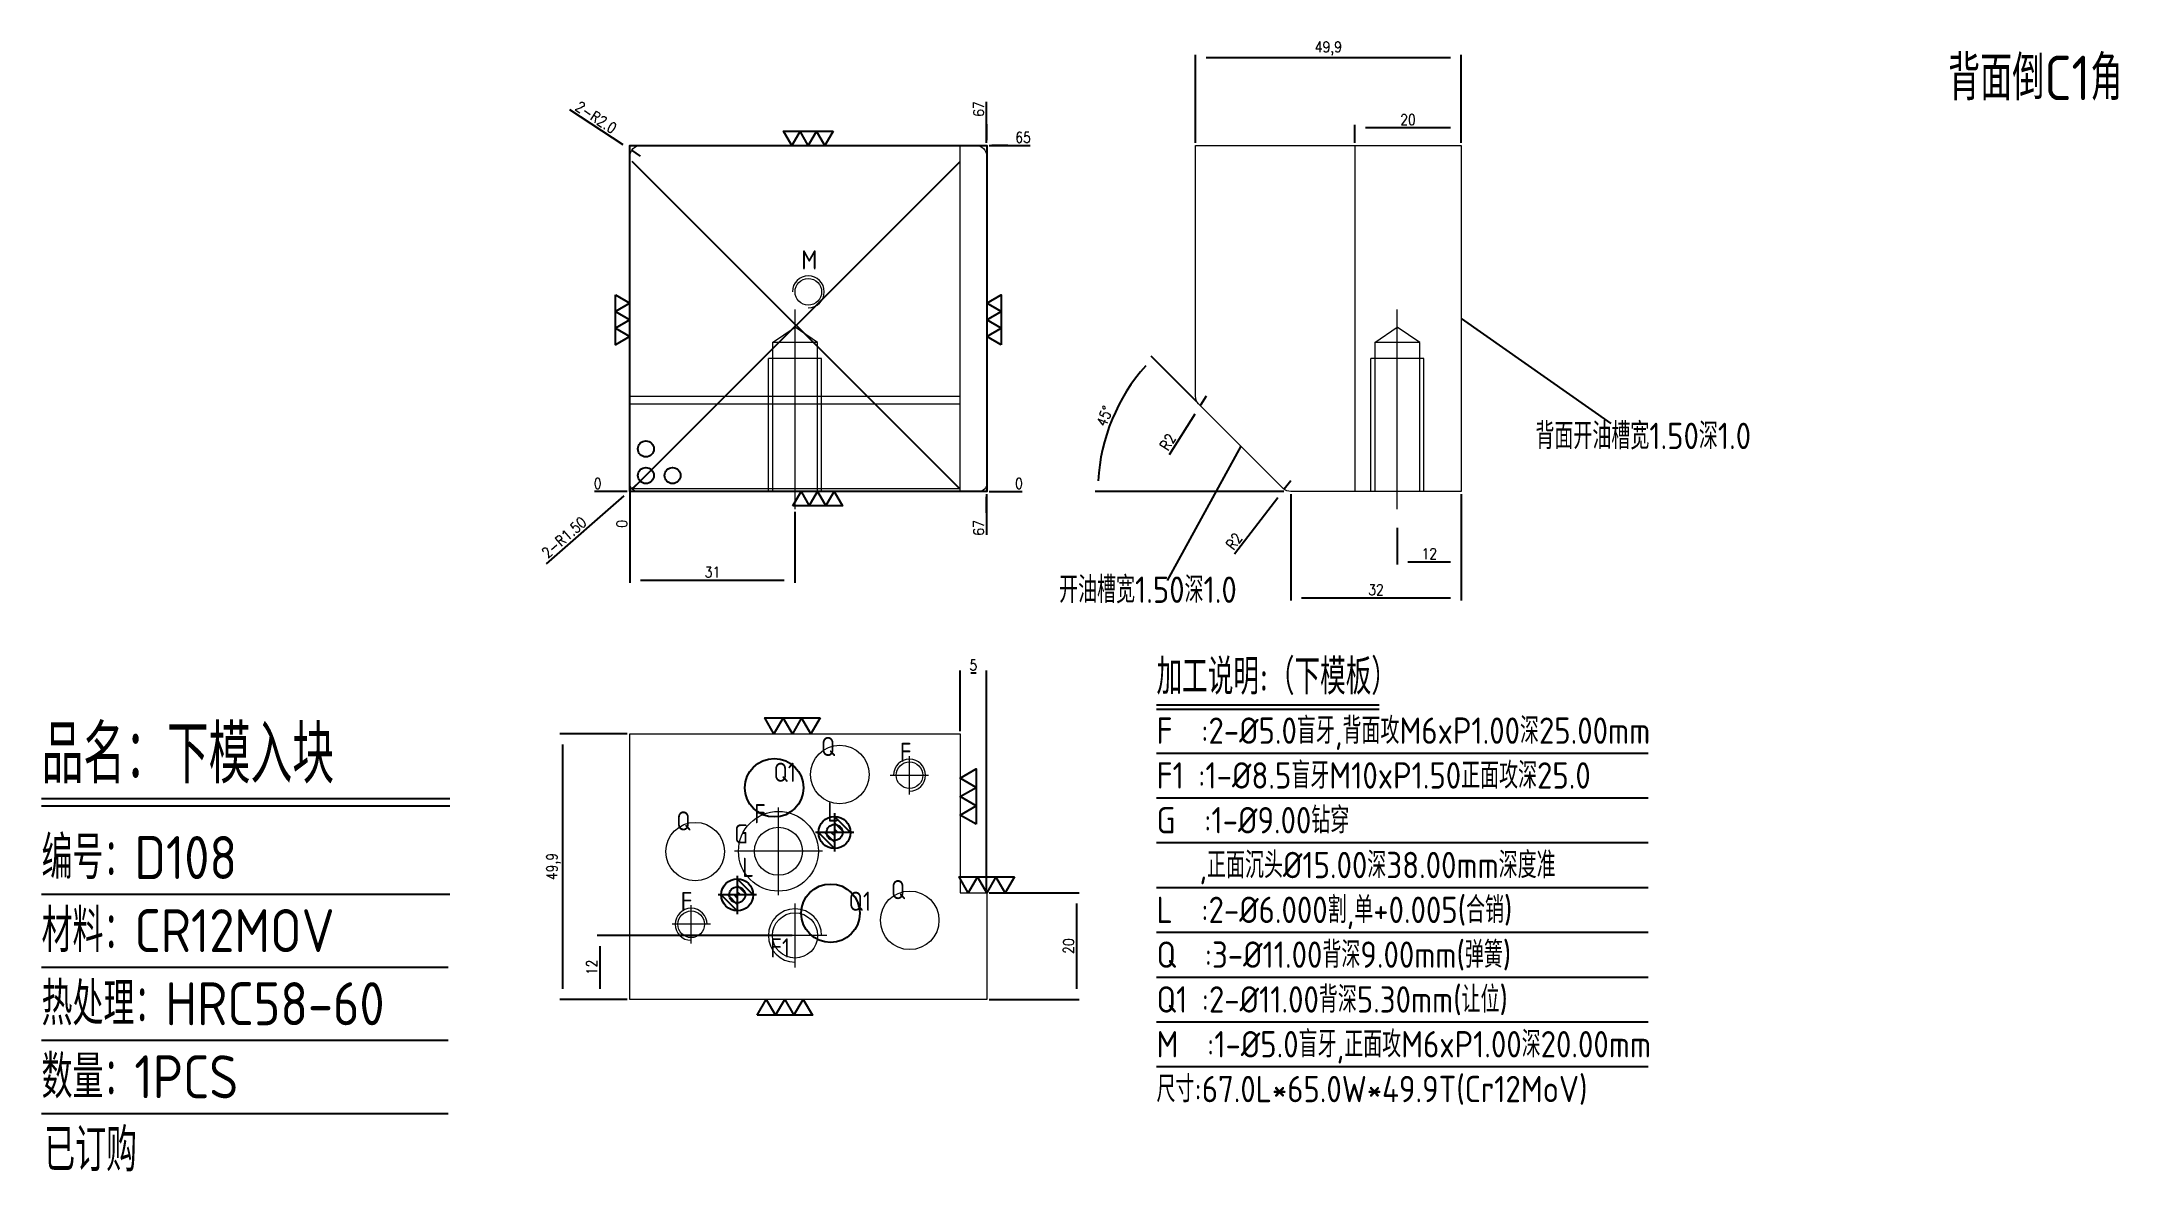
# Model space of a CAD drawing. Header units: millimetres. Extents: x 97016 to 97406, y -5202 to -4989.
import ezdxf
from ezdxf.enums import TextEntityAlignment as Align

# ---------------------------------------------------------------- set-up
doc = ezdxf.new("R2010")
doc.units = ezdxf.units.MM
for name, pattern in [('$TD_AUDIT_GENERATED_(575F8F)', [0]), ('CENTER', [0]), ('DASHED', [0]), ('HIDDEN', [0])]:
    doc.linetypes.add(name, pattern=pattern)
for name, color, linetype in [('DIE_P', 2, 'Continuous'), ('DIE_P_O', 1, '$TD_AUDIT_GENERATED_(575F8F)'), ('DIM', 4, 'Continuous'), ('PRESS', 3, 'Continuous'), ('TEXT', 4, 'Continuous')]:
    doc.layers.add(name, color=color, linetype=linetype)
doc.styles.add('gbenor', font='gbenor.shx', dxfattribs={"bigfont": 'gbcbig.shx'})
doc.styles.get("Standard").update_dxf_attribs({"font": 'txt.shx', "width": 0.85, "bigfont": 'ctxt.shx'})
doc.dimstyles.new('T-2-WX', dxfattribs={"dimtxt": 2, "dimasz": 2, "dimexe": 0.5, "dimexo": 0.5, "dimgap": 0.5, "dimtad": 1, "dimtxsty": 'Standard', "dimblk": 'OPEN30', "dimcen": 0, "dimazin": 3, "dimtfac": 1, "dimtmove": 0, "dimatfit": 3, "dimldrblk": 'OPEN30', "dimlwd": -1, "dimlwe": -1})

# ---------------------------------------------------------------- blocks, each defined once
blk = doc.blocks.new('*D7580')
at = {"layer": 'Defpoints', "color": 0}
for p in [(97126.82, -5073.84), (97193.82, -5073.84), (97198.82, -5073.84)]:
    blk.add_point(p, dxfattribs=at)
at = {"layer": 'DIM', "color": 0}
blk.add_line((97194.32, -5073.84), (97200.46, -5073.84), dxfattribs=at)
at = {"layer": 'DIM', "color": 0, "insert": (97199.89, -5072.34), "char_height": 2, "attachment_point": 5}
blk.add_mtext('0', dxfattribs=at)
blk = doc.blocks.new('_Open30')
blk = doc.blocks.new('*D7581')
at = {"layer": 'Defpoints', "color": 0}
for p in [(97193.82, -5008.84), (97198.82, -5008.84), (97126.82, -5073.84)]:
    blk.add_point(p, dxfattribs=at)
at = {"layer": 'DIM', "color": 0}
for p, q in [((97194.32, -5008.84), (97197.82, -5008.84)), ((97197.82, -5008.84), (97194.82, -5008.84)), ((97194.82, -5008.84), (97202, -5008.84))]:
    blk.add_line(p, q, dxfattribs=at)
at = {"layer": 'DIM', "color": 0, "insert": (97200.66, -5007.34), "char_height": 2, "attachment_point": 5}
blk.add_mtext('65', dxfattribs=at)
blk = doc.blocks.new('*D7582')
at = {"layer": 'Defpoints', "color": 0}
for p in [(97121.82, -5073.84), (97126.82, -5073.84), (97126.82, -5073.84)]:
    blk.add_point(p, dxfattribs=at)
at = {"layer": 'DIM', "color": 0}
blk.add_line((97126.32, -5073.84), (97120.19, -5073.84), dxfattribs=at)
at = {"layer": 'DIM', "color": 0, "insert": (97120.76, -5072.34), "char_height": 2, "attachment_point": 5}
blk.add_mtext('0', dxfattribs=at)
blk = doc.blocks.new('*D7583')
at = {"layer": 'Defpoints', "color": 0}
for p in [(97126.82, -5073.84), (97193.82, -5073.84), (97193.82, -5078.84)]:
    blk.add_point(p, dxfattribs=at)
at = {"layer": 'DIM', "color": 0}
for p, q in [((97193.82, -5074.34), (97193.82, -5077.84)), ((97193.82, -5077.84), (97193.82, -5074.84)), ((97193.82, -5074.84), (97193.82, -5082.01))]:
    blk.add_line(p, q, dxfattribs=at)
at = {"layer": 'DIM', "color": 0, "insert": (97192.32, -5080.68), "char_height": 2, "attachment_point": 5, "rotation": 90}
blk.add_mtext('67', dxfattribs=at)
blk = doc.blocks.new('*D7584')
at = {"layer": 'Defpoints', "color": 0}
for p in [(97126.82, -5073.84), (97126.82, -5073.84), (97126.82, -5078.84)]:
    blk.add_point(p, dxfattribs=at)
at = {"layer": 'DIM', "color": 0}
blk.add_line((97126.82, -5074.34), (97126.82, -5080.48), dxfattribs=at)
at = {"layer": 'DIM', "color": 0, "insert": (97125.32, -5079.91), "char_height": 2, "attachment_point": 5, "rotation": 90}
blk.add_mtext('0', dxfattribs=at)
blk = doc.blocks.new('*D7585')
at = {"layer": 'Defpoints', "color": 0}
for p in [(97193.82, -5003.84), (97193.82, -5008.84), (97126.82, -5073.84)]:
    blk.add_point(p, dxfattribs=at)
at = {"layer": 'DIM', "color": 0}
for p, q in [((97193.82, -5007.84), (97193.82, -5000.67)), ((97193.82, -5008.34), (97193.82, -5004.84)), ((97193.82, -5004.84), (97193.82, -5007.84))]:
    blk.add_line(p, q, dxfattribs=at)
at = {"layer": 'DIM', "color": 0, "insert": (97192.32, -5002.01), "char_height": 2, "attachment_point": 5, "rotation": 90}
blk.add_mtext('67', dxfattribs=at)
blk = doc.blocks.new('*D7586')
at = {"layer": 'Defpoints', "color": 0}
for p in [(97126.82, -5119.34), (97114.17, -5169.24), (97126.82, -5169.24)]:
    blk.add_point(p, dxfattribs=at)
at = {"layer": 'DIM', "color": 0}
for p, q in [((97126.32, -5119.34), (97113.67, -5119.34)), ((97114.17, -5121.34), (97114.17, -5167.24)), ((97126.32, -5169.24), (97113.67, -5169.24))]:
    blk.add_line(p, q, dxfattribs=at)
at = {"layer": 'DIM', "color": 0, "insert": (97112.48, -5144.29), "char_height": 2, "attachment_point": 5, "rotation": 90}
blk.add_mtext('49,9', dxfattribs=at)
blk = doc.blocks.new('*D7587')
at = {"layer": 'Defpoints', "color": 0}
for p in [(97193.82, -5149.24), (97193.82, -5169.24), (97210.71, -5169.24)]:
    blk.add_point(p, dxfattribs=at)
at = {"layer": 'DIM', "color": 0}
for p, q in [((97194.32, -5149.24), (97211.21, -5149.24)), ((97210.71, -5151.24), (97210.71, -5167.24)), ((97194.32, -5169.24), (97211.21, -5169.24))]:
    blk.add_line(p, q, dxfattribs=at)
at = {"layer": 'DIM', "color": 0, "insert": (97209.21, -5159.24), "char_height": 2, "attachment_point": 5, "rotation": 90}
blk.add_mtext('20', dxfattribs=at)
blk = doc.blocks.new('*D7588')
at = {"layer": 'Defpoints', "color": 0}
for p in [(97188.82, -5107.95), (97188.82, -5119.34), (97193.82, -5149.24)]:
    blk.add_point(p, dxfattribs=at)
at = {"layer": 'DIM', "color": 0}
for p, q in [((97188.82, -5118.84), (97188.82, -5107.45)), ((97191.82, -5107.95), (97190.82, -5107.95)), ((97193.82, -5148.74), (97193.82, -5107.45))]:
    blk.add_line(p, q, dxfattribs=at)
at = {"layer": 'DIM', "color": 0, "insert": (97191.32, -5106.45), "char_height": 2, "attachment_point": 5}
blk.add_mtext('5', dxfattribs=at)
blk = doc.blocks.new('*D7589')
at = {"layer": 'Defpoints', "color": 0}
for p in [(97157.82, -5157.24), (97121.17, -5169.24), (97126.82, -5169.24)]:
    blk.add_point(p, dxfattribs=at)
at = {"layer": 'DIM', "color": 0}
for p, q in [((97157.32, -5157.24), (97120.67, -5157.24)), ((97121.17, -5159.24), (97121.17, -5167.24)), ((97126.32, -5169.24), (97120.67, -5169.24))]:
    blk.add_line(p, q, dxfattribs=at)
at = {"layer": 'DIM', "color": 0, "insert": (97119.67, -5163.24), "char_height": 2, "attachment_point": 5, "rotation": 90}
blk.add_mtext('12', dxfattribs=at)
blk = doc.blocks.new('*D7590')
at = {"layer": 'Defpoints', "color": 0}
for p in [(97126.82, -5072.34), (97157.82, -5077.18), (97157.82, -5090.48)]:
    blk.add_point(p, dxfattribs=at)
at = {"layer": 'DIM', "color": 0}
for p, q in [((97126.82, -5072.84), (97126.82, -5090.98)), ((97157.82, -5077.68), (97157.82, -5090.98)), ((97128.82, -5090.48), (97155.82, -5090.48))]:
    blk.add_line(p, q, dxfattribs=at)
at = {"layer": 'DIM', "color": 0, "insert": (97142.32, -5088.98), "char_height": 2, "attachment_point": 5}
blk.add_mtext('31', dxfattribs=at)
blk = doc.blocks.new('*D7591')
at = {"layer": 'Defpoints', "color": 0}
for p in [(97282.95, -5076.84), (97270.95, -5080.18), (97282.95, -5087.03)]:
    blk.add_point(p, dxfattribs=at)
at = {"layer": 'DIM', "color": 0}
for p, q in [((97282.95, -5077.34), (97282.95, -5087.53)), ((97270.95, -5080.68), (97270.95, -5087.53)), ((97272.95, -5087.03), (97280.95, -5087.03))]:
    blk.add_line(p, q, dxfattribs=at)
at = {"layer": 'DIM', "color": 0, "insert": (97276.95, -5085.53), "char_height": 2, "attachment_point": 5}
blk.add_mtext('12', dxfattribs=at)
blk = doc.blocks.new('*D7592')
at = {"layer": 'Defpoints', "color": 0}
for p in [(97250.95, -5073.84), (97282.95, -5073.84), (97282.95, -5093.79)]:
    blk.add_point(p, dxfattribs=at)
at = {"layer": 'DIM', "color": 0}
for p, q in [((97250.95, -5074.34), (97250.95, -5094.29)), ((97282.95, -5074.34), (97282.95, -5094.29)), ((97252.95, -5093.79), (97280.95, -5093.79))]:
    blk.add_line(p, q, dxfattribs=at)
at = {"layer": 'DIM', "color": 0, "insert": (97266.95, -5092.29), "char_height": 2, "attachment_point": 5}
blk.add_mtext('32', dxfattribs=at)
blk = doc.blocks.new('*D7593')
at = {"layer": 'Defpoints', "color": 0}
for p in [(97219.45, -5056.13), (97233.64, -5057.36), (97249.54, -5073.26), (97250.95, -5073.84), (97282.95, -5073.84)]:
    blk.add_point(p, dxfattribs=at)
at = {"layer": 'DIM', "color": 0}
for p, q in [((97233.28, -5057), (97224.72, -5048.44)), ((97249.62, -5073.84), (97214.2, -5073.84))]:
    blk.add_line(p, q, dxfattribs=at)
blk.add_arc((97250.12, -5073.84), 35.42, 138.2358, 176.7642, dxfattribs=at)
at = {"layer": 'DIM', "color": 0, "insert": (97215.97, -5059.7), "char_height": 2, "attachment_point": 5, "rotation": 67.5}
blk.add_mtext('45%%d', dxfattribs=at)
blk = doc.blocks.new('*D7594')
at = {"layer": 'Defpoints', "color": 0}
for p in [(97233.98, -5057.63), (97235.05, -5055.94)]:
    blk.add_point(p, dxfattribs=at)
at = {"layer": 'DIM', "color": 0}
for p, q in [((97232.92, -5059.33), (97228.11, -5066.93)), ((97235.05, -5055.94), (97233.98, -5057.63))]:
    blk.add_line(p, q, dxfattribs=at)
at = {"layer": 'DIM', "color": 0, "insert": (97227.85, -5064.54), "char_height": 2, "attachment_point": 5, "rotation": 57.735}
blk.add_mtext('R2', dxfattribs=at)
blk = doc.blocks.new('*D7595')
at = {"layer": 'Defpoints', "color": 0}
for p in [(97249.73, -5073.43), (97250.95, -5071.84)]:
    blk.add_point(p, dxfattribs=at)
at = {"layer": 'DIM', "color": 0}
for p, q in [((97248.51, -5075.01), (97240.35, -5085.59)), ((97250.95, -5071.84), (97249.73, -5073.43))]:
    blk.add_line(p, q, dxfattribs=at)
at = {"layer": 'DIM', "color": 0, "insert": (97240.31, -5083.19), "char_height": 2, "attachment_point": 5, "rotation": 52.3698}
blk.add_mtext('R2', dxfattribs=at)
blk = doc.blocks.new('*D7596')
at = {"layer": 'Defpoints', "color": 0}
for p in [(97282.95, -5005.5), (97262.95, -5008.84), (97282.95, -5008.84)]:
    blk.add_point(p, dxfattribs=at)
at = {"layer": 'DIM', "color": 0}
for p, q in [((97262.95, -5008.34), (97262.95, -5005)), ((97264.95, -5005.5), (97280.95, -5005.5)), ((97282.95, -5008.34), (97282.95, -5005))]:
    blk.add_line(p, q, dxfattribs=at)
at = {"layer": 'DIM', "color": 0, "insert": (97272.95, -5004), "char_height": 2, "attachment_point": 5}
blk.add_mtext('20', dxfattribs=at)
blk = doc.blocks.new('*D7597')
at = {"layer": 'Defpoints', "color": 0}
for p in [(97127.15, -5009.75), (97128.82, -5010.84)]:
    blk.add_point(p, dxfattribs=at)
at = {"layer": 'DIM', "color": 0}
for p, q in [((97115.46, -5002.07), (97125.48, -5008.65)), ((97128.82, -5010.84), (97127.15, -5009.75))]:
    blk.add_line(p, q, dxfattribs=at)
at = {"layer": 'DIM', "color": 0, "insert": (97120.46, -5003.56), "char_height": 2, "attachment_point": 5, "rotation": 326.7327}
blk.add_mtext('2-R2.0', dxfattribs=at)
blk = doc.blocks.new('*D7598')
at = {"layer": 'Defpoints', "color": 0}
for p in [(97127.2, -5073.33), (97128.32, -5072.34)]:
    blk.add_point(p, dxfattribs=at)
at = {"layer": 'DIM', "color": 0}
for p, q in [((97125.69, -5074.65), (97111.07, -5087.42)), ((97128.32, -5072.34), (97127.2, -5073.33))]:
    blk.add_line(p, q, dxfattribs=at)
at = {"layer": 'DIM', "color": 0, "insert": (97114.45, -5082.47), "char_height": 2, "attachment_point": 5, "rotation": 41.143}
blk.add_mtext('2-R1.50', dxfattribs=at)
blk = doc.blocks.new('*D7599')
at = {"layer": 'Defpoints', "color": 0}
for p in [(97282.95, -4992.33), (97233.05, -5008.84), (97282.95, -5008.84)]:
    blk.add_point(p, dxfattribs=at)
at = {"layer": 'DIM', "color": 0}
for p, q in [((97233.05, -5008.34), (97233.05, -4991.83)), ((97235.05, -4992.33), (97280.95, -4992.33)), ((97282.95, -5008.34), (97282.95, -4991.83))]:
    blk.add_line(p, q, dxfattribs=at)
at = {"layer": 'DIM', "color": 0, "insert": (97258, -4990.64), "char_height": 2, "attachment_point": 5}
blk.add_mtext('49,9', dxfattribs=at)
blk = doc.blocks.new('HENXIAO0')
at = {"color": 230}
for p, q in [((-0.6, 0), (0.6, 0)), ((-0.5, -0.003), (0, 0.497)), ((-0.3, 0), (0, 0.3)), ((-0.1, 0), (0, 0.1)), ((0, 0.6), (0, -0.6)), ((0.5, 0.003), (0, -0.497)), ((0.1, 0), (0, -0.1)), ((0.3, 0), (0, -0.3))]:
    blk.add_line(p, q, dxfattribs=at)
for start, end in [(90, 180), (270, 0)]:
    blk.add_arc((0, 0), 0.5, start, end, dxfattribs=at)

msp = doc.modelspace()

# ---------------------------------------------------------------- linework, layer by layer
at = {"layer": 'DIE_P', "linetype": 'HIDDEN'}
for p, q in [((97127.264, -5073.404), (97188.825, -5011.843)), ((97188.825, -5073.404), (97127.264, -5011.843))]:
    msp.add_line(p, q, dxfattribs=at)
at = {"layer": 'DIE_P', "lineweight": 15}
for p, q in [((97188.825, -5073.843), (97188.825, -5008.843)), ((97262.951, -5008.843), (97262.951, -5073.843))]:
    msp.add_line(p, q, dxfattribs=at)
at = {"layer": 'DIE_P', "color": 4, "linetype": 'CENTER', "lineweight": 15}
for p, q in [((97157.825, -5077.176), (97157.825, -5039.643)), ((97270.951, -5077.178), (97270.951, -5039.645)), ((97154.712, -5149.672), (97154.712, -5133.172)), ((97162.962, -5141.422), (97146.462, -5141.422)), ((97157.825, -5163.24), (97157.825, -5151.24)), ((97163.825, -5157.24), (97151.825, -5157.24))]:
    msp.add_line(p, q, dxfattribs=at)
at = {"layer": 'DIE_P', "color": 4, "linetype": 'Continuous', "lineweight": 15}
for p, q in [((97153.575, -5045.843), (97157.825, -5042.976)), ((97266.701, -5045.845), (97270.951, -5042.978))]:
    msp.add_line(p, q, dxfattribs=at)
at = {"layer": 'DIE_P', "color": 4, "linetype": 'DASHED', "lineweight": 15}
for p, q in [((97162.075, -5045.843), (97157.825, -5042.976)), ((97275.201, -5045.845), (97270.951, -5042.978)), ((97153.575, -5045.843), (97153.575, -5073.843)), ((97162.075, -5045.843), (97153.575, -5045.843)), ((97162.075, -5073.843), (97162.075, -5045.843)), ((97266.701, -5045.845), (97266.701, -5073.845)), ((97275.201, -5045.845), (97266.701, -5045.845)), ((97275.201, -5073.845), (97275.201, -5045.845)), ((97152.825, -5073.843), (97152.825, -5048.843)), ((97162.825, -5048.843), (97152.825, -5048.843)), ((97162.825, -5073.843), (97162.825, -5048.843)), ((97275.951, -5048.845), (97265.951, -5048.845)), ((97265.951, -5073.845), (97265.951, -5048.845)), ((97275.951, -5073.845), (97275.951, -5048.845))]:
    msp.add_line(p, q, dxfattribs=at)
at = {"layer": 'DIE_P', "linetype": 'Continuous', "lineweight": 15}
for p, q in [((97126.825, -5055.943, 0), (97188.825, -5055.943, 0)), ((97126.825, -5057.358, 0), (97188.825, -5057.358, 0)), ((97127.136, -5073.257, 0), (97188.825, -5073.257, 0))]:
    msp.add_line(p, q, dxfattribs=at)
at = {"layer": 'DIE_P', "color": 4, "linetype": 'HIDDEN', "lineweight": 15}
for p, q in [((97179.325, -5130.74), (97179.325, -5123.54)), ((97175.725, -5127.14), (97182.925, -5127.14)), ((97138.325, -5158.74), (97138.325, -5151.54)), ((97141.925, -5155.14), (97134.725, -5155.14))]:
    msp.add_line(p, q, dxfattribs=at)
at = {"layer": 'DIE_P', "linetype": 'Continuous', "lineweight": 15}
msp.add_lwpolyline([(97126.825, -5072.343), (97126.825, -5010.843, -0.4142136), (97128.825, -5008.843), (97191.825, -5008.843, -0.4142136), (97193.825, -5010.843), (97193.825, -5072.343, -0.4142136), (97192.325, -5073.843), (97128.325, -5073.843, -0.4142136)], format="xyb", close=True, dxfattribs=at)
at = {"layer": 'DIE_P', "color": 2, "linetype": 'Continuous', "lineweight": 15}
msp.add_lwpolyline([(97233.051, -5008.843), (97282.951, -5008.843), (97282.951, -5073.843), (97250.95, -5073.843, -0.1989124), (97249.536, -5073.257), (97233.636, -5057.358, -0.1989124), (97233.051, -5055.943)], format="xyb", close=True, dxfattribs=at)
msp.add_lwpolyline([(97193.825, -5149.24), (97193.825, -5169.24), (97126.825, -5169.24), (97126.825, -5119.34), (97188.825, -5119.34), (97188.825, -5149.24)], close=True, dxfattribs=at)
at = {"layer": 'DIE_P', "linetype": 'Continuous', "lineweight": 15}
for centre, radius in [((97160.325, -5036.343), 2.5), ((97157.825, -5157.24), 4.25)]:
    msp.add_circle(centre, radius, dxfattribs=at)
at = {"layer": 'DIE_P', "color": 52, "linetype": 'DASHED', "lineweight": 15}
for centre in [(97166.229, -5127.01), (97139.064, -5141.49), (97179.366, -5154.395)]:
    msp.add_circle(centre, 5.5, dxfattribs=at)
at = {"layer": 'DIE_P', "color": 2, "linetype": 'HIDDEN'}
for centre in [(97153.932, -5129.484), (97164.512, -5153.072)]:
    msp.add_circle(centre, 5.5, dxfattribs=at)
at = {"layer": 'DIE_P', "color": 4, "linetype": 'HIDDEN', "lineweight": 15}
for centre in [(97179.325, -5127.14), (97138.325, -5155.14)]:
    msp.add_circle(centre, 2.5, dxfattribs=at)
at = {"layer": 'DIE_P', "color": 2, "linetype": 'Continuous', "lineweight": 15}
for radius in [7.5, 4.5]:
    msp.add_circle((97154.712, -5141.422), radius, dxfattribs=at)
at = {"layer": 'DIE_P', "color": 1}
for centre in [(97165.245, -5137.891), (97146.98, -5149.612)]:
    msp.add_circle(centre, 3, dxfattribs=at)
at = {"layer": 'DIE_P', "linetype": 'Continuous', "lineweight": 15}
for centre, radius, start, end in [((97160.325, -5036.343), 3, 270, 180), ((97157.825, -5157.24), 5, 0, 270)]:
    msp.add_arc(centre, radius, start, end, dxfattribs=at)
at = {"layer": 'DIE_P', "color": 4, "linetype": 'HIDDEN', "lineweight": 15}
for centre, start, end in [((97179.325, -5127.14), 270, 180), ((97138.325, -5155.14), 0, 270)]:
    msp.add_arc(centre, 3, start, end, dxfattribs=at)
at = {"layer": 'DIE_P_O', "color": 3}
for centre in [(97165.245, -5137.891), (97146.98, -5149.612)]:
    msp.add_circle(centre, 1.5, dxfattribs=at)
at = {"layer": 'DIM', "color": 4, "linetype": 'Continuous', "lineweight": 25}
for p, q in [((97016.307, -5131.497), (97092.994, -5131.497)), ((97016.307, -5132.91), (97092.994, -5132.91)), ((97016.307, -5149.466), (97092.994, -5149.466)), ((97016.307, -5163.196), (97092.661, -5163.196)), ((97016.307, -5176.925), (97092.661, -5176.925)), ((97016.307, -5190.655), (97092.661, -5190.655))]:
    msp.add_line(p, q, dxfattribs=at)
at = {"layer": 'PRESS', "color": 4}
for points in [[(97165.002, -5006.143), (97163.443, -5008.843), (97161.884, -5006.143), (97160.325, -5008.843), (97158.766, -5006.143), (97157.207, -5008.843), (97155.648, -5006.143), (97165.002, -5006.143)], [(97124.125, -5036.916), (97126.825, -5038.475), (97124.125, -5040.034), (97126.825, -5041.593), (97124.125, -5043.152), (97126.825, -5044.711), (97124.125, -5046.269), (97124.125, -5036.916)], [(97196.525, -5046.269), (97193.825, -5044.711), (97196.525, -5043.152), (97193.825, -5041.593), (97196.525, -5040.034), (97193.825, -5038.475), (97196.525, -5036.916), (97196.525, -5046.269)], [(97157.398, -5076.543), (97158.957, -5073.843), (97160.516, -5076.543), (97162.075, -5073.843), (97163.634, -5076.543), (97165.193, -5073.843), (97166.752, -5076.543), (97157.398, -5076.543)]]:
    msp.add_lwpolyline(points, close=True, dxfattribs=at)
at = {"layer": 'PRESS', "color": 8, "linetype": 'HIDDEN'}
msp.add_lwpolyline([(97126.825, -5073.843), (97126.825, -5008.843), (97193.825, -5008.843), (97193.825, -5073.843)], close=True, dxfattribs=at)
at = {"layer": 'TEXT'}
for p, q in [((97282.951, -5041.343), (97311.085, -5061.092)), ((97241.586, -5065.307), (97227.727, -5090.564))]:
    msp.add_line(p, q, dxfattribs=at)
at = {"layer": 'TEXT', "color": 3}
for p, q in [((97225.722, -5113.889), (97267.54, -5113.889)), ((97225.722, -5114.756), (97267.54, -5114.756)), ((97225.722, -5122.973), (97318.084, -5122.973)), ((97225.722, -5131.388), (97318.084, -5131.388)), ((97225.722, -5139.803), (97318.084, -5139.803)), ((97225.722, -5148.218), (97318.084, -5148.218)), ((97225.722, -5156.633), (97318.084, -5156.633)), ((97225.722, -5165.048), (97318.084, -5165.048)), ((97225.722, -5173.463), (97318.084, -5173.463)), ((97225.722, -5181.878), (97318.084, -5181.878))]:
    msp.add_line(p, q, dxfattribs=at)
at = {"layer": 'TEXT', "color": 4}
for points in [[(97162.521, -5116.34), (97160.789, -5119.34), (97159.057, -5116.34), (97157.325, -5119.34), (97155.593, -5116.34), (97153.861, -5119.34), (97152.129, -5116.34), (97162.521, -5116.34)], [(97191.825, -5136.351), (97188.825, -5134.619), (97191.825, -5132.887), (97188.825, -5131.155), (97191.825, -5129.423), (97188.825, -5127.691), (97191.825, -5125.959), (97191.825, -5136.351)], [(97199.034, -5146.24), (97197.302, -5149.24), (97195.57, -5146.24), (97193.838, -5149.24), (97192.106, -5146.24), (97190.374, -5149.24), (97188.642, -5146.24), (97199.034, -5146.24)], [(97150.7, -5172.24), (97152.432, -5169.24), (97154.164, -5172.24), (97155.896, -5169.24), (97157.628, -5172.24), (97159.36, -5169.24), (97161.092, -5172.24), (97150.7, -5172.24)]]:
    msp.add_lwpolyline(points, close=True, dxfattribs=at)
for centre in [(97129.825, -5065.843), (97129.825, -5070.843), (97134.825, -5070.843)]:
    msp.add_circle(centre, 1.5, dxfattribs=at)

# ---------------------------------------------------------------- block references
at = {"layer": 'DIE_P', "color": 1, "xscale": -6, "yscale": 6, "zscale": 6}
for p in [(97165.245, -5137.891), (97146.98, -5149.612)]:
    msp.add_blockref('HENXIAO0', p, dxfattribs=at)

# ---------------------------------------------------------------- texts
at = {"layer": 'DIM', "color": 3, "linetype": 'Continuous', "lineweight": 25, "style": 'gbenor'}
for s, height, p in [('品名：下模入块', 10.9028, (97016.307, -5128.67)), ('编号：D108', 8.0761, (97016.307, -5146.64)), ('材料：CR12MOV', 8.0761, (97016.307, -5160.369)), ('热处理：HRC58-60', 8.07613, (97016.307, -5174.099)), ('数量：1PCS', 8.0761, (97016.307, -5187.828)), ('已订购', 8.0761, (97016.799, -5201.558))]:
    msp.add_text(s, height=height, dxfattribs=at).set_placement(p)
at = {"layer": 'TEXT', "color": 4, "lineweight": 18, "style": 'gbenor'}
msp.add_text('背面倒C1角', height=8.3562, dxfattribs=at).set_placement((97374.41, -5000.341))
at = {"layer": 'TEXT', "color": 4, "style": 'gbenor'}
for s, p in [('M', (97160.514, -5030.334)), ('Q', (97164.039, -5121.742)), ('F', (97178.62, -5122.856)), ('Q1', (97155.902, -5126.585)), ('F', (97151.25, -5134.382)), ('L', (97164.964, -5134.032)), ('Q', (97136.874, -5135.722)), ('G', (97147.698, -5138.17)), ('L', (97148.995, -5144.428)), ('F', (97137.461, -5150.876)), ('Q1', (97170.006, -5150.812)), ('Q', (97177.177, -5148.627)), ('F1', (97155.045, -5159.577))]:
    msp.add_text(s, height=3.6, dxfattribs=at).set_placement(p, align=Align.MIDDLE_CENTER)
for s, height, p in [('背面开油槽宽1.50深1.0', 4.95, (97296.899, -5065.878)), ('开油槽宽1.50深1.0', 4.95, (97207.43, -5094.765)), ('加工说明:（下模板）', 6.6825, (97225.722, -5111.984)), ('F  :2-%%C5.0盲牙,背面攻M6xP1.00深25.00mm', 4.95, (97225.722, -5121.24)), ('F1 :1-%%C8.5盲牙M10xP1.50正面攻深25.0', 4.95, (97225.722, -5129.655)), ('G  :1-%%c9.00钻穿', 4.95, (97225.722, -5138.07)), ('Q  :3-%%c11.00背深9.00mm(弹簧)', 4.95, (97225.722, -5163.315)), ('Q1 :2-%%c11.00背深5.30mm(让位)', 4.95, (97225.722, -5171.73)), ('M  :1-%%C5.0盲牙,正面攻M6xP1.00深20.00mm', 4.95, (97225.722, -5180.145)), ('尺寸:67.0L*65.0W*49.9T(Cr12MoV)', 4.95, (97225.722, -5188.56))]:
    msp.add_text(s, height=height, dxfattribs=at).set_placement(p)
at = {"layer": 'TEXT', "color": 2, "style": 'gbenor'}
msp.add_text('   ,正面沉头%%C15.00深38.00mm深度准', height=4.95, dxfattribs=at).set_placement((97225.722, -5146.485))
at = {"layer": 'TEXT', "color": 1, "style": 'gbenor'}
msp.add_text('L  :2-%%c6.000割,单+0.005(合销)', height=4.95, dxfattribs=at).set_placement((97225.722, -5154.9))

# ---------------------------------------------------------------- dimensions: what is measured, and where the dimension line sits
at = {"layer": 'DIM', "color": 4}
for base, p1, p2, picture, middle in [((97282.951, -4992.329), (97233.051, -5008.843), (97282.951, -5008.843), '*D7599', (97258.001, -4990.639)), ((97282.951, -5005.504), (97262.951, -5008.843), (97282.951, -5008.843), '*D7596', (97272.951, -5004.004)), ((97157.825, -5090.482), (97126.825, -5072.343), (97157.825, -5077.176), '*D7590', (97142.325, -5088.982)), ((97282.951, -5093.789), (97250.95, -5073.843), (97282.951, -5073.843), '*D7592', (97266.95, -5092.289)), ((97282.951, -5087.031), (97270.951, -5080.178), (97282.951, -5076.843), '*D7591', (97276.951, -5085.531)), ((97188.825, -5107.949), (97193.825, -5149.24), (97188.825, -5119.34), '*D7588', (97191.325, -5106.449))]:
    dim = msp.add_linear_dim(base=base, p1=p1, p2=p2, dimstyle='T-2-WX', dxfattribs=at)
    dim.commit()
    dim.dimension.update_dxf_attribs({"geometry": picture, "text_midpoint": middle})
dim = msp.add_radius_dim(center=(97128.825, -5010.843), mpoint=(97127.153, -5009.746), text='2-R2.0', dimstyle='T-2-WX', dxfattribs=at)
dim.commit()
dim.dimension.update_dxf_attribs({"geometry": '*D7597', "text_midpoint": (97120.456, -5003.559)})
for feature_location, offset, dtype, origin, picture, middle in [((97193.825, -5008.843), (0, 5), 1, (97126.825, -5073.843), '*D7585', (97192.325, -5002.007)), ((97193.825, -5008.843), (5, 0), 0, (97126.825, -5073.843), '*D7581', (97200.661, -5007.343)), ((97126.824954894, -5073.842877605), (-5, 0), 0, (97126.824954894, -5073.842877605), '*D7582', (97120.758288228, -5072.342877605)), ((97193.824996431, -5073.842877605), (5, 0), 0, (97126.824954894, -5073.842877605), '*D7580', (97199.891663098, -5072.342877605)), ((97126.824954894, -5073.842877605), (0, -5), 1, (97126.824954894, -5073.842877605), '*D7584', (97125.324954894, -5079.909544272)), ((97193.825, -5073.843), (0, -5), 1, (97126.825, -5073.843), '*D7583', (97192.325, -5080.679))]:
    dim = msp.add_ordinate_dim(feature_location=feature_location, offset=offset, dtype=dtype, origin=origin, dimstyle='T-2-WX', dxfattribs=at)
    dim.commit()
    dim.dimension.update_dxf_attribs({"geometry": picture, "text_midpoint": middle})
dim = msp.add_angular_dim_2l(base=(97219.448, -5056.134), line1=((97249.536, -5073.257), (97233.636, -5057.358)), line2=((97282.951, -5073.843), (97250.95, -5073.843)), dimstyle='T-2-WX', dxfattribs=at)
dim.commit()
dim.dimension.update_dxf_attribs({"geometry": '*D7593', "text_midpoint": (97215.969, -5059.696)})
for center, mpoint, picture, middle in [((97235.051, -5055.943), (97233.983, -5057.635), '*D7594', (97229.116, -5065.343)), ((97250.95, -5071.843), (97249.729, -5073.427), '*D7595', (97241.497, -5084.105))]:
    dim = msp.add_radius_dim(center=center, mpoint=mpoint, dimstyle='T-2-WX', dxfattribs=at)
    dim.commit()
    dim.dimension.update_dxf_attribs({"geometry": picture, "text_midpoint": middle, "dimtype": 164})
dim = msp.add_radius_dim(center=(97128.325, -5072.343), mpoint=(97127.195, -5073.33), text='2-R1.50', dimstyle='T-2-WX', dxfattribs=at)
dim.commit()
dim.dimension.update_dxf_attribs({"geometry": '*D7598', "text_midpoint": (97115.44, -5083.6), "dimtype": 164})
for base, p1, p2, picture, middle in [((97114.173, -5169.24), (97126.825, -5119.34), (97126.825, -5169.24), '*D7586', (97112.483, -5144.29)), ((97210.707, -5169.24), (97193.825, -5149.24), (97193.825, -5169.24), '*D7587', (97209.207, -5159.24)), ((97121.17, -5169.24), (97157.825, -5157.24), (97126.825, -5169.24), '*D7589', (97119.67, -5163.24))]:
    dim = msp.add_linear_dim(base=base, p1=p1, p2=p2, angle=90, dimstyle='T-2-WX', dxfattribs=at)
    dim.commit()
    dim.dimension.update_dxf_attribs({"geometry": picture, "text_midpoint": middle})

doc.saveas('drawing.dxf')
